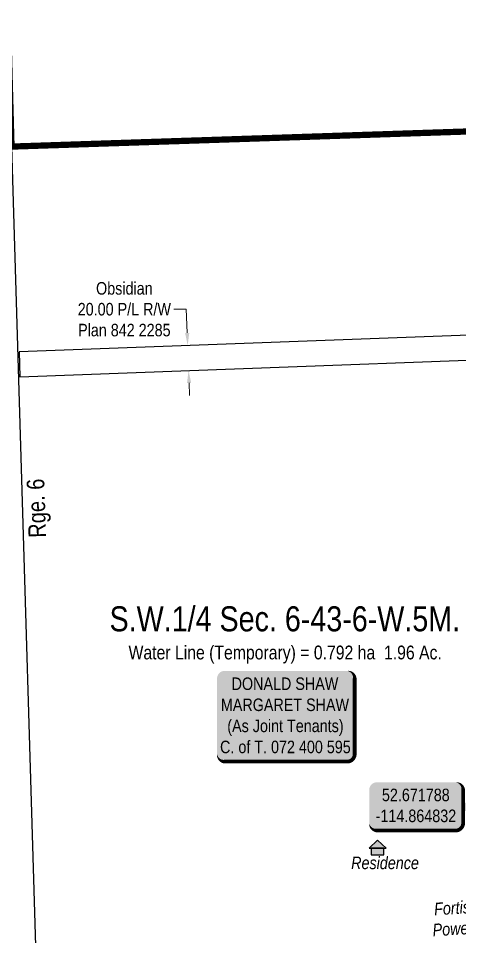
# Model space of a CAD drawing. Extents: x 643442 to 651909, y 5835058 to 5841090.
# Drawn here: x 643940 to 644292, y 5837798 to 5838532 of the extents above; entities that cross this region are included whole.
import ezdxf
from ezdxf.enums import TextEntityAlignment as Align

# ---------------------------------------------------------------- set-up
doc = ezdxf.new("R2010")
doc.units = 0
doc.header["$LTSCALE"] = 5
doc.header["$PDSIZE"] = 0.5
doc.linetypes.add('CENTERLINEX3', pattern=[5, 2.5, -1, 0.5, -1])
doc.linetypes.add('foc-QUARTERLINE', pattern=[33, 25, -3, 2, -3])
doc.layers.get('Defpoints').update_dxf_attribs({"color": 9})
for name, color, linetype in [('AS-OWNER', 7, 'Continuous'), ('AS-POWER', 104, 'foc-POWER'), ('AS-RESIDENCE', 14, 'Continuous'), ('C-RW', 13, 'Continuous'), ('C-SYMBOL', 7, 'Continuous'), ('D-TXT', 6, 'Continuous'), ('DETAIL-T', 7, 'Continuous'), ('L-AREAREQUIRED', 7, 'Continuous'), ('L-SECQ', 8, 'foc-QUARTERLINE'), ('L-TITLEDB', 4, 'Continuous')]:
    doc.layers.add(name, color=color, linetype=linetype)
doc.layers.add('AS-TRAPPER BOUNDARY', color=7, linetype='CENTERLINEX3', true_color=0xb85c00, transparency=0.6)
doc.layers.add('C-RW-T', color=13, linetype='Continuous', lineweight=9)
doc.styles.add('100L', font='ARIALN.TTF', dxfattribs={"height": 11})
doc.styles.add('175L', font='ARIALN.TTF', dxfattribs={"height": 20})
doc.styles.add('80', font='ARIALN.TTF', dxfattribs={"height": 10})
doc.styles.add('80CG', font='ARIALN.TTF', dxfattribs={"height": 10})
doc.styles.add('80L', font='ARIALN.TTF', dxfattribs={"height": 10})
doc.styles.add('80LS', font='ARIALNI.TTF', dxfattribs={"height": 10})
doc.styles.add('foc-LtypeFont', font='ARIALN.TTF', dxfattribs={"height": 7.35})
doc.linetypes.add('foc-POWER', pattern='A,6,-1,["P",foc-LtypeFont,S=0.2,R=0,X=-0.625,Y=-0.75],-1.24,4', length=12.24)
doc.dimstyles.new('Compass 5 000', dxfattribs={"dimscale": 5, "dimtxt": 9, "dimasz": 2, "dimexe": 0.2, "dimexo": 0.0625, "dimgap": 0.5, "dimtad": 0, "dimtih": 1, "dimtoh": 1, "dimzin": 0, "dimdsep": 46, "dimtxsty": '80CG', "dimcen": 0.1, "dimse1": 1, "dimse2": 1, "dimclrd": 256, "dimclrt": 256, "dimaunit": 1, "dimadec": 4, "dimazin": 0, "dimtfac": 0.06, "dimtofl": 0, "dimtmove": 0, "dimatfit": 1, "dimfxl": 0.2, "dimtolj": 1, "dimtzin": 0, "dimlwd": -1, "dimarcsym": 0})

# ---------------------------------------------------------------- blocks, each defined once
blk = doc.blocks.new('*D416')
at = {"layer": 'C-RW-T', "transparency": 16777216}
for p, q in [((644074.12, 5838299.55), (644064.12, 5838299.55)), ((644074.82, 5838280.63), (644074.12, 5838299.55)), ((644076.29, 5838240.67), (644076.66, 5838230.68))]:
    blk.add_line(p, q, dxfattribs=at)
for points in [[(644076.49, 5838280.69), (644073.16, 5838280.57), (644075.19, 5838270.63)], [(644077.96, 5838240.73), (644074.63, 5838240.61), (644075.93, 5838250.67)]]:
    blk.add_solid(points, dxfattribs=at)
at = {"layer": 'Defpoints', "color": 0, "transparency": 16777216}
for p in [(644064.32, 5838270.23), (644075.19, 5838270.63), (644065.06, 5838250.27)]:
    blk.add_point(p, dxfattribs=at)
at = {"layer": 'C-RW-T', "transparency": 16777216, "insert": (644024.59, 5838299.55), "char_height": 10, "attachment_point": 5, "style": '80CG'}
blk.add_mtext('\\A1;Obsidian\\P20.00 P/L R/W\\PPlan 842 2285', dxfattribs=at)
blk = doc.blocks.new('*U671')
h = blk.add_hatch(color=59)
edge = h.paths.add_edge_path()
edge.add_line((-49, -37), (49, -37))
edge.add_arc((49, -31), 6, 270, 360)
edge.add_line((55, -31), (55, 29.5))
edge.add_arc((49, 29.5), 6, 0, 90)
edge.add_line((49, 35.5), (-49, 35.5))
edge.add_arc((-49, 29.5), 6, 90, 180)
edge.add_line((-55, 29.5), (-55, -31))
edge.add_arc((-49, -31), 6, 180, 270)
at = {"color": 1, "flags": 128}
blk.add_lwpolyline([(-49, -37, 3, 3, 0), (49, -37, 3, 3, 0.414214), (55, -31, 3, 3, 0), (55, 29.5, 3, 0, 0.414214), (49, 35.5, 0, 0, 0), (-49, 35.5, 0, 0, 0.414214), (-55, 29.5, 0, 0, 0), (-55, -31, 0, 3, 0.414214)], format="xyseb", close=True, dxfattribs=at)
blk.add_lwpolyline([(-30.04, -23.6, 0, 7.5, 0), (0, 0, 0, 0, 0)], format="xyseb", dxfattribs=at)
at = {"color": 1, "style": '80'}
blk.add_attdef('ENTER_TEXT_001', (-36.33, -4.99), '', height=10, dxfattribs=at)
blk = doc.blocks.new('res_occ')
for points in [[(0.1, 0.89), (-1.26, -0.37), (1.46, -0.37)], [(-0.9, -1.43), (1.1, -1.43), (1.1, -0.37), (-0.9, -0.37)]]:
    blk.add_hatch(color=14).paths.add_polyline_path(points)
at = {"color": 14}
for points in [[(0.1, 0.89), (-1.26, -0.37), (1.46, -0.37)], [(-0.9, -1.43), (1.1, -1.43), (1.1, -0.37), (-0.9, -0.37)]]:
    blk.add_lwpolyline(points, close=True, dxfattribs=at)
blk = doc.blocks.new('*U689')
h = blk.add_hatch(color=254)
edge = h.paths.add_edge_path()
edge.add_line((-31.5, -20), (31.5, -20))
edge.add_arc((31.5, -14), 6, 270, 360)
edge.add_line((37.5, -14), (37.5, 12.5))
edge.add_arc((31.5, 12.5), 6, 0, 90)
edge.add_line((31.5, 18.5), (-31.5, 18.5))
edge.add_arc((-31.5, 12.5), 6, 90, 180)
edge.add_line((-37.5, 12.5), (-37.5, -14))
edge.add_arc((-31.5, -14), 6, 180, 270)
at = {"color": 1, "flags": 128}
blk.add_lwpolyline([(-31.5, -20, 3, 3, 0), (31.5, -20, 3, 3, 0.414214), (37.5, -14, 3, 3, 0), (37.5, 12.5, 3, 0, 0.414214), (31.5, 18.5, 0, 0, 0), (-31.5, 18.5, 0, 0, 0.414214), (-37.5, 12.5, 0, 0, 0), (-37.5, -14, 0, 3, 0.414214)], format="xyseb", close=True, dxfattribs=at)
blk.add_lwpolyline([(109.52, -3.02, 0, 10, 0), (0, 0, 5, 5, 0)], format="xyseb", dxfattribs=at)
at = {"color": 1, "style": '80'}
blk.add_attdef('ENTER_TEXT_001', (-36.33, -4.99), '', height=10, dxfattribs=at)

msp = doc.modelspace()

# ---------------------------------------------------------------- linework, layer by layer
at = {"layer": 'AS-TRAPPER BOUNDARY', "const_width": 5, "flags": 128}
msp.add_lwpolyline([(644697.295, 5838454.85), (643934.455, 5838429.563), (643931.715, 5838529.527)], dxfattribs=at)
at = {"layer": 'C-RW', "flags": 128}
msp.add_lwpolyline([(643940.61, 5838265.677), (643941.211, 5838245.695), (644512.991, 5838266.801), (644516.347, 5838448.877), (644496.337, 5838448.215), (644494.287, 5838286.074), (643940.61, 5838265.677)], dxfattribs=at)
at = {"layer": 'L-SECQ', "flags": 128}
msp.add_lwpolyline([(643913.893, 5838428.943), (644688.898, 5838454.603)], dxfattribs=at)
at = {"layer": 'L-TITLEDB', "flags": 128}
msp.add_lwpolyline([(643910.891, 5838528.898), (643913.893, 5838428.943), (643939.225, 5837586.307), (643959.913, 5837586.984), (643934.591, 5838429.627), (643931.577, 5838529.552)], dxfattribs=at)

# ---------------------------------------------------------------- block references
at = {"layer": 'AS-OWNER', "color": 5}
ref = msp.add_blockref('*U671', (644153.665, 5837975.107), dxfattribs=dict(at, xscale=0.99969901, yscale=0.99969901, zscale=0.99969901))
ref.add_attrib('ENTER_TEXT_001', 'DONALD SHAW', (644110.315, 5837995.364), dxfattribs={"layer": '0', "color": 1, "height": 9.99699, "style": '80'})
ref.add_attrib('ENTER_TEXT_002', 'MARGARET SHAW', (644101.729, 5837978.525), dxfattribs={"layer": '0', "color": 1, "height": 9.99699, "style": '80'})
ref.add_attrib('ENTER_TEXT_003', '(As Joint Tenants)', (644106.851, 5837961.693), dxfattribs={"layer": '0', "color": 1, "height": 9.99699, "style": '80'})
ref.add_attrib('ENTER_TEXT_004', 'C. of T. 072 400 595', (644101.068, 5837944.854), dxfattribs={"layer": '0', "color": 1, "height": 9.99699, "style": '80'})
at = {"layer": 'AS-RESIDENCE', "xscale": 4.998495049999985, "yscale": 4.998495049999985, "zscale": 4.998495049999985}
msp.add_blockref('res_occ', (644226.428, 5837870.845), dxfattribs=at)
at = {"layer": 'DETAIL-T', "color": 2}
ref = msp.add_blockref('*U689', (644257.793, 5837903.064), dxfattribs=dict(at, xscale=1.000381145216328, yscale=1.000381145216328, zscale=1.000381145216328))
ref.add_attrib('ENTER_TEXT_001', '52.671788', (644230.388, 5837906.488), dxfattribs={"layer": '0', "color": 1, "height": 10.0038, "style": '80'})
ref.add_attrib('ENTER_TEXT_002', '-114.864832', (644225.387, 5837889.774), dxfattribs={"layer": '0', "color": 1, "height": 10.00381, "style": '80'})

# ---------------------------------------------------------------- texts
at = {"layer": 'AS-POWER', "insert": (644256.21, 5837824.297), "char_height": 9.99699, "attachment_point": 1, "rotation": 3.545559, "style": '80LS'}
msp.add_mtext_dynamic_manual_height_columns('\\pi15.596;Fortis O/H \\P\\pi13.369;Power Line', width=83.18769, gutter_width=50, heights=[0], dxfattribs=at)
at = {"layer": 'AS-RESIDENCE', "insert": (644205.832, 5837862.186), "char_height": 9.997, "attachment_point": 1, "style": '80LS'}
msp.add_mtext_dynamic_manual_height_columns('Residence', width=33.88871, gutter_width=50, heights=[0], dxfattribs=at)
at = {"layer": 'C-SYMBOL', "color": 3, "style": '175L'}
msp.add_text('S.W.1/4 Sec. 6-43-6-W.5M.', height=20, dxfattribs=at).set_placement((644152.827, 5838036.219), align=Align.BOTTOM_CENTER)
at = {"layer": 'D-TXT', "color": 3, "insert": (643948.118, 5838116.739), "char_height": 13.9958, "attachment_point": 1, "rotation": 91.94301, "style": '80L'}
msp.add_mtext_dynamic_manual_height_columns('Rge. 6', width=63.86109, gutter_width=47.5, heights=[0], dxfattribs=at)
at = {"layer": 'L-AREAREQUIRED', "color": 5, "style": '100L'}
msp.add_text('Water Line (Temporary) = 0.792 ha  1.96 Ac.', height=10.99669, dxfattribs=at).set_placement((644153.099, 5838016.516), align=Align.BOTTOM_CENTER)

# ---------------------------------------------------------------- dimensions: what is measured, and where the dimension line sits
at = {"layer": 'C-RW-T', "color": 5}
dim = msp.add_linear_dim(base=(644075.19, 5838270.635), p1=(644065.06, 5838250.266), p2=(644064.324, 5838270.235), angle=92.109759, text='Obsidian\\P20.00 P/L R/W\\PPlan 842 2285', dimstyle='Compass 5 000', dxfattribs=at)
dim.commit()
dim.dimension.update_dxf_attribs({"geometry": '*D416', "text_midpoint": (644024.585, 5838299.547), "dimtype": 161})

doc.saveas('drawing.dxf')
